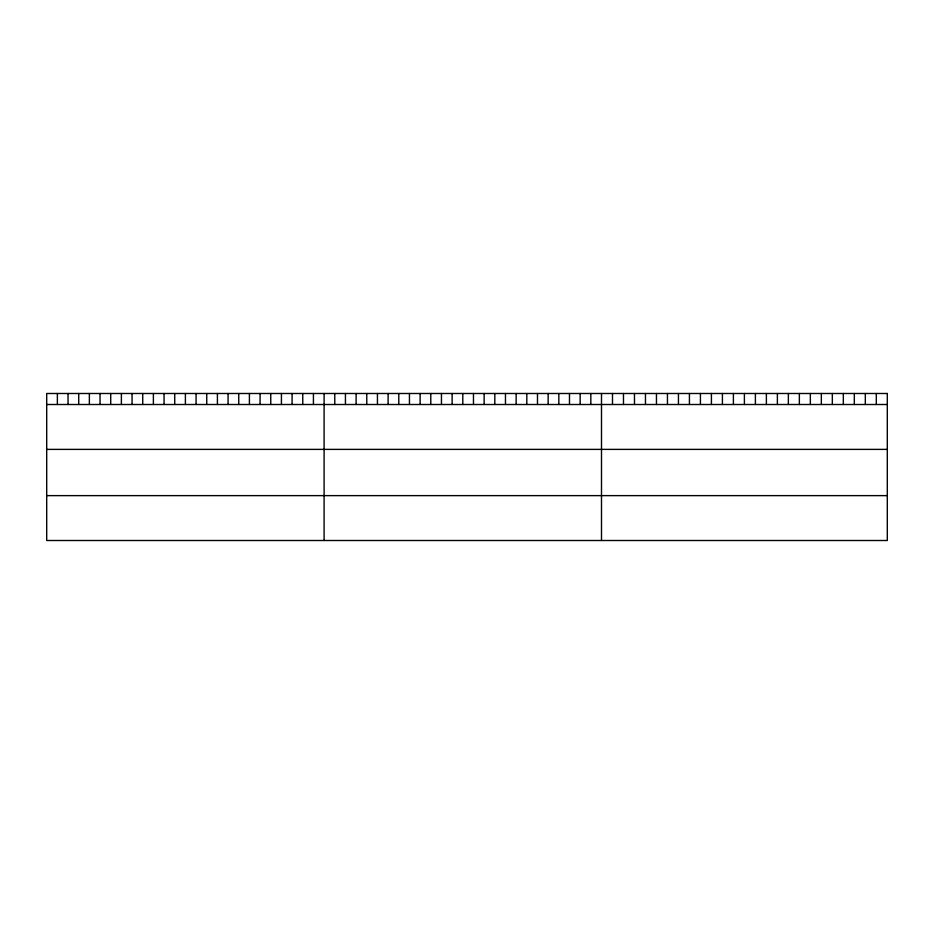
<?xml version="1.0" encoding="UTF-8"?>
<svg xmlns="http://www.w3.org/2000/svg" width="934" height="934" viewBox="0 0 934 934"><rect width="100%" height="100%" fill="white"/><g stroke="black" fill="none" stroke-linecap="round" stroke-linejoin="round"><path stroke-width="1.4" d="M46.7 404.504L887.3 404.504M46.7 449.382L887.3 449.382M46.7 495.627L887.3 495.627M876.302 393.494L876.302 404.504M865.316 393.494L865.316 404.504M854.318 393.494L854.318 404.504M843.332 393.494L843.332 404.504M832.334 393.494L832.334 404.504M821.348 393.494L821.348 404.504M810.35 393.494L810.35 404.504M799.364 393.494L799.364 404.504M788.366 393.494L788.366 404.504M777.38 393.494L777.38 404.504M766.382 393.494L766.382 404.504M755.396 393.494L755.396 404.504M744.398 393.494L744.398 404.504M733.4 393.494L733.4 404.504M722.414 393.494L722.414 404.504M711.416 393.494L711.416 404.504M700.43 393.494L700.43 404.504M689.432 393.494L689.432 404.504M678.446 393.494L678.446 404.504M667.448 393.494L667.448 404.504M656.462 393.494L656.462 404.504M645.464 393.494L645.464 404.504M634.478 393.494L634.478 404.504M623.48 393.494L623.48 404.504M612.494 393.494L612.494 404.504M601.496 393.494L601.496 540.506M590.825 393.494L590.825 404.504M580.154 393.494L580.154 404.504M569.483 393.494L569.483 404.504M558.824 393.494L558.824 404.504M548.153 393.494L548.153 404.504M537.482 393.494L537.482 404.504M526.811 393.494L526.811 404.504M516.14 393.494L516.14 404.504M505.469 393.494L505.469 404.504M494.81 393.494L494.81 404.504M484.139 393.494L484.139 404.504M473.468 393.494L473.468 404.504M462.797 393.494L462.797 404.504M452.126 393.494L452.126 404.504M441.455 393.494L441.455 404.504M430.784 393.494L430.784 404.504M420.125 393.494L420.125 404.504M409.454 393.494L409.454 404.504M398.783 393.494L398.783 404.504M388.112 393.494L388.112 404.504M377.441 393.494L377.441 404.504M366.77 393.494L366.77 404.504M356.111 393.494L356.111 404.504M345.44 393.494L345.44 404.504M334.769 393.494L334.769 404.504M324.098 393.494L324.098 540.506M313.427 393.494L313.427 404.504M302.756 393.494L302.756 404.504M292.085 393.494L292.085 404.504M281.426 393.494L281.426 404.504M270.755 393.494L270.755 404.504M260.084 393.494L260.084 404.504M249.413 393.494L249.413 404.504M238.742 393.494L238.742 404.504M228.071 393.494L228.071 404.504M217.412 393.494L217.412 404.504M206.741 393.494L206.741 404.504M196.07 393.494L196.07 404.504M185.399 393.494L185.399 404.504M174.728 393.494L174.728 404.504M164.057 393.494L164.057 404.504M153.386 393.494L153.386 404.504M142.727 393.494L142.727 404.504M132.056 393.494L132.056 404.504M121.385 393.494L121.385 404.504M110.714 393.494L110.714 404.504M100.043 393.494L100.043 404.504M89.372 393.494L89.372 404.504M78.713 393.494L78.713 404.504M68.042 393.494L68.042 404.504M57.371 393.494L57.371 404.504M887.3 393.494L46.7 393.494L46.7 540.506L887.3 540.506L887.3 393.494"/></g></svg>
